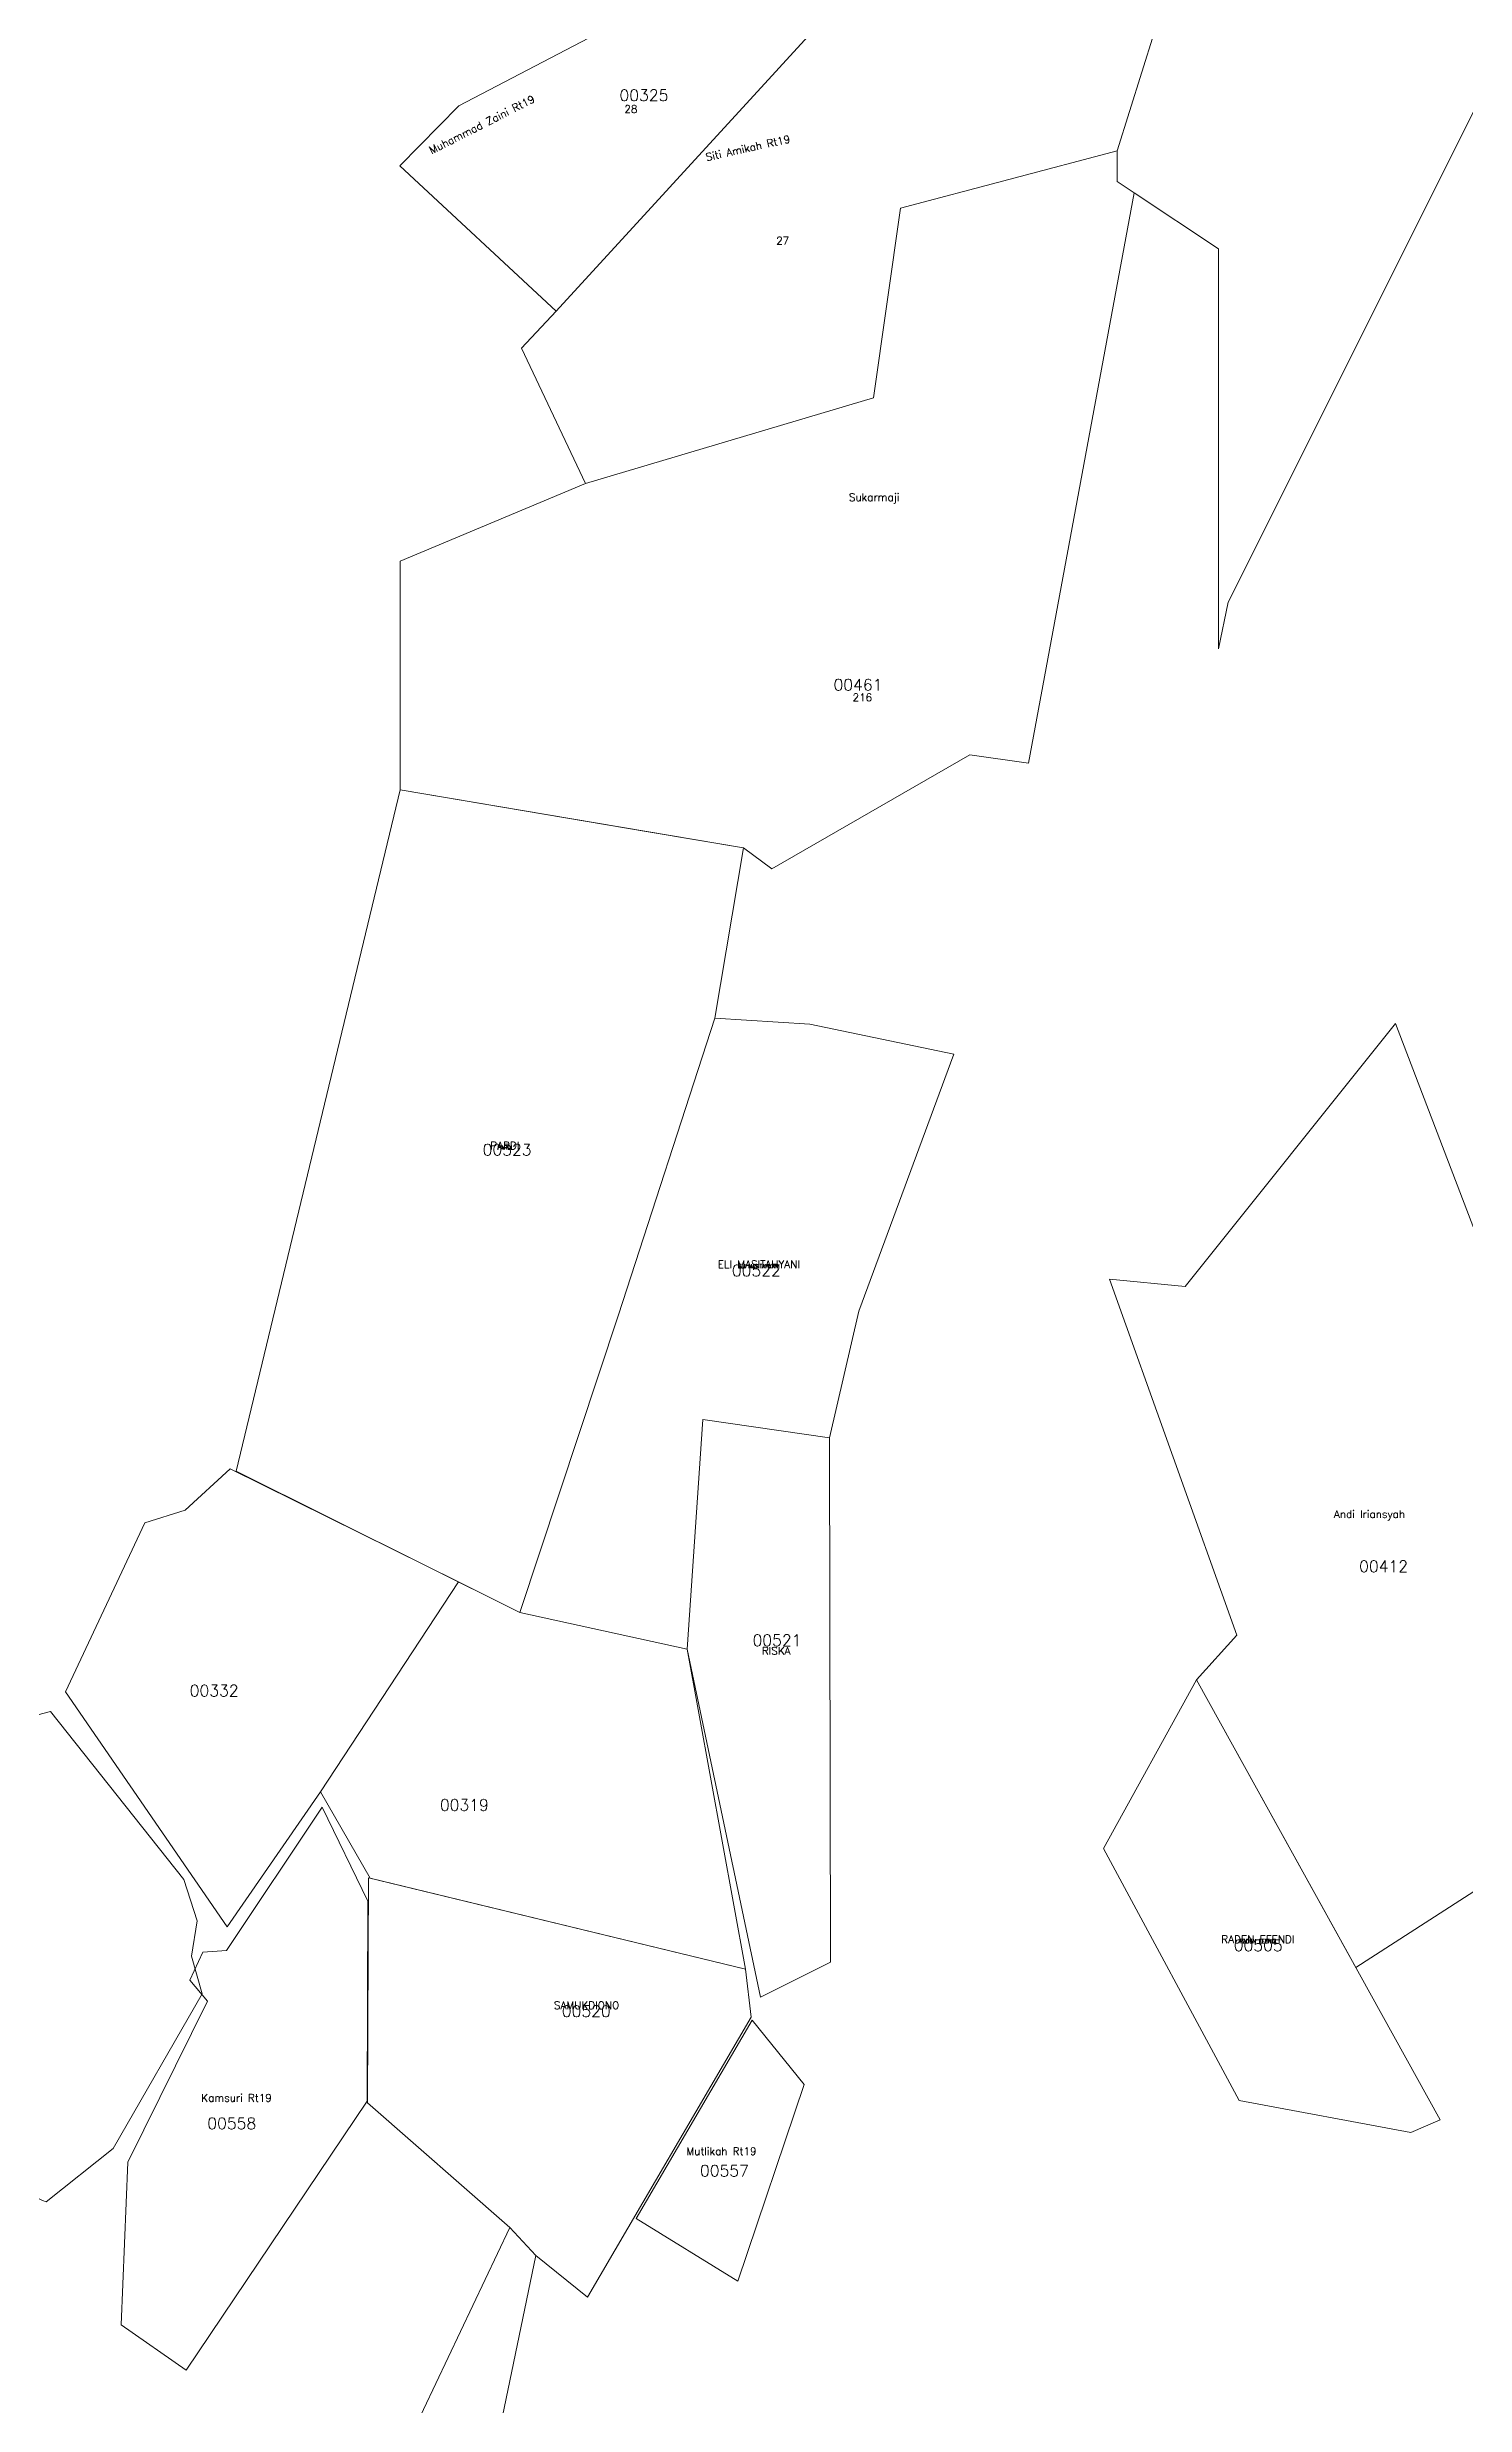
# Model space of a CAD drawing. Header units: inches. Extents: x 127149 to 132166, y 1065498 to 1071385.
# Drawn here: x 129442 to 129815, y 1070303 to 1070922 of the extents above; entities that cross this region are included whole.
import ezdxf
from ezdxf.enums import TextEntityAlignment as Align

# ---------------------------------------------------------------- set-up
doc = ezdxf.new("R2010")
doc.units = ezdxf.units.IN
doc.header["$MEASUREMENT"] = 0
for name, color, linetype in [('020100', 7, 'Continuous'), ('080201', 7, 'Continuous'), ('tn_lai', 7, 'Continuous')]:
    doc.layers.add(name, color=color, linetype=linetype)
doc.styles.add('romans', font='romans.shx')

msp = doc.modelspace()

# ---------------------------------------------------------------- linework, layer by layer
at = {"layer": '020100', "lineweight": 0}
for points in [[(129727.81, 1070883.54), (129749.99, 1070868.76), (129749.99, 1070763.76), (129752.47, 1070776), (129895.63, 1071062.19), (129925.07, 1071056.74), (129909.66, 1071097.39), (129852.92, 1071068.8), (129847.18, 1071070.76), (129852.69, 1071054.95), (129800.07, 1070989.97), (129796.81, 1070993.19), (129759.66, 1070957.61), (129749.63, 1070970.02), (129746.02, 1070966.89), (129723.36, 1070894.5), (129723.36, 1070886.5), (129727.81, 1070883.54)], [(129685.27, 1070977.42), (129671.05, 1070962.04), (129664.36, 1070948.91), (129575.97, 1070852.4), (129566.83, 1070842.74), (129583.68, 1070807.17), (129659.3, 1070829.7), (129666.39, 1070879.51), (129723.36, 1070894.5), (129746.02, 1070966.89), (129725.81, 1070994.95), (129685.27, 1070977.42)], [(129685.27, 1070977.42), (129618.73, 1070942.03), (129550.41, 1070906.37), (129534.95, 1070890.61), (129575.97, 1070852.4), (129664.36, 1070948.91), (129671.05, 1070962.04), (129685.27, 1070977.42)], [(129723.36, 1070894.5), (129666.39, 1070879.51), (129659.3, 1070829.7), (129583.68, 1070807.17), (129535.02, 1070786.77), (129535.02, 1070726.77), (129600.17, 1070715.75), (129625.2, 1070711.52), (129632.6, 1070706.03), (129684.63, 1070735.91), (129700.07, 1070733.75), (129727.81, 1070883.54), (129723.36, 1070886.5), (129723.36, 1070894.5)], [(129617.63, 1070666.74), (129625.2, 1070711.52), (129535.02, 1070726.77), (129491.96, 1070547.8), (129566.44, 1070510.72), (129592.33, 1070588.92), (129617.63, 1070666.74)], [(129647.78, 1070556.56), (129655.49, 1070589.82), (129680.39, 1070657.35), (129642.59, 1070665.17), (129617.63, 1070666.74), (129592.33, 1070588.92), (129566.44, 1070510.72), (129610.4, 1070501.1), (129614.5, 1070561.38), (129647.78, 1070556.56)], [(129796.45, 1070665.42), (129741.22, 1070596.34), (129721.31, 1070598.26), (129754.76, 1070504.79), (129744.15, 1070493.06), (129785.98, 1070417.52), (129870.42, 1070471.81), (129796.45, 1070665.42)], [(129647.78, 1070556.56), (129614.5, 1070561.38), (129610.4, 1070501.1), (129629.68, 1070409.72), (129648.04, 1070418.86), (129647.78, 1070556.56)], [(129550.36, 1070518.73), (129490.31, 1070548.41), (129478.53, 1070537.57), (129467.94, 1070534.26), (129447.1, 1070489.85), (129489.57, 1070428.17), (129514.04, 1070463.61), (129550.36, 1070518.73)], [(129514.04, 1070463.61), (129527.1, 1070440.97), (129625.7, 1070417.07), (129610.4, 1070501.1), (129566.44, 1070510.72), (129550.36, 1070518.73), (129514.04, 1070463.61)], [(129808.16, 1070377.48), (129744.15, 1070493.06), (129719.71, 1070448.72), (129755.34, 1070382.61), (129800.46, 1070374.2), (129808.16, 1070377.48)], [(129415.69, 1070368.76), (129441.06, 1070356.31), (129442, 1070355.98), (129459.58, 1070369.95), (129483.01, 1070410.57), (129480.2, 1070420.44), (129481.7, 1070429.75), (129478.15, 1070440.59), (129443.14, 1070484.76), (129432.19, 1070481.82), (129436.38, 1070426.9), (129431.8, 1070415.75), (129415.69, 1070368.76)], [(129489.37, 1070421.92), (129483.15, 1070421.56), (129479.77, 1070414.14), (129484.39, 1070408.7), (129463.43, 1070366.42), (129461.75, 1070323.66), (129478.76, 1070311.79), (129526.34, 1070382.36), (129526.5, 1070434.94), (129514.54, 1070459.64), (129489.37, 1070421.92)], [(129570.65, 1070341.85), (129584.2, 1070330.93), (129627.23, 1070404.48), (129625.7, 1070417.07), (129526.66, 1070441.07), (129526.42, 1070381.96), (129563.77, 1070349.24), (129570.65, 1070341.85)], [(129627.45, 1070403.68), (129597, 1070351.62), (129623.69, 1070335.09), (129641.16, 1070386.75), (129627.45, 1070403.68)], [(129570.65, 1070341.85), (129563.77, 1070349.24), (129489.3, 1070192.24), (129522.73, 1070197.85), (129528.28, 1070207.6), (129542.91, 1070208.15), (129570.65, 1070341.85)]]:
    msp.add_lwpolyline(points, dxfattribs=at)

# ---------------------------------------------------------------- texts
at = {"lineweight": 0, "style": 'romans'}
for s, rotation, p in [('Muhammad Zaini Rt19', 26.9, (129556.92, 1070900.54)), ('Siti Amikah Rt19', 12.5, (129626.58, 1070894.29))]:
    msp.add_text(s, height=2, rotation=rotation, dxfattribs=at).set_placement(p, align=Align.CENTER)
for s, p in [('28', (129595.61, 1070904.51)), ('27', (129635.47, 1070869.93)), ('Sukarmaji', (129659.53, 1070802.57)), ('216', (129656.4, 1070750)), ('PARDI', (129562.5, 1070632.33)), ('ELI MASITAHYANI', (129629.22, 1070601.16)), ('Andi Iriansyah', (129789.62, 1070535.54)), ('Andi Iriansyah', (129789.62, 1070535.54)), ('RISKA', (129633.77, 1070499.65)), ('RADEN EFENDI', (129760.3, 1070423.92)), ('SAMUKDIONO', (129583.98, 1070406.58)), ('Kamsuri Rt19', (129492.03, 1070382.26)), ('Mutlikah Rt19', (129619.4, 1070368.26))]:
    msp.add_text(s, height=2, dxfattribs=at).set_placement(p, align=Align.CENTER)
at = {"layer": '080201', "lineweight": 0, "style": 'romans'}
for s, p in [('00325', (129599.03, 1070907.62)), ('00461', (129655.26, 1070752.81)), ('00523', (129563.09, 1070630.71)), ('00522', (129628.55, 1070598.99)), ('00412', (129793.32, 1070521.34)), ('00521', (129633.99, 1070501.91)), ('00332', (129486.15, 1070488.69)), ('00319', (129551.86, 1070458.66)), ('00505', (129760.38, 1070421.78)), ('00520', (129583.89, 1070404.51)), ('00558', (129490.76, 1070375.06)), ('00557', (129620.18, 1070362.63))]:
    msp.add_text(s, height=3, dxfattribs=at).set_placement(p, align=Align.CENTER)
at = {"layer": 'tn_lai', "lineweight": 0, "style": 'romans'}
for s, p in [('PARDI', (129562.5, 1070632.33)), ('ELI MASITAHYANI', (129629.22, 1070601.16)), ('RADEN EFENDI', (129760.3, 1070423.92))]:
    msp.add_text(s, height=1, dxfattribs=at).set_placement(p, align=Align.CENTER)

doc.saveas('drawing.dxf')
